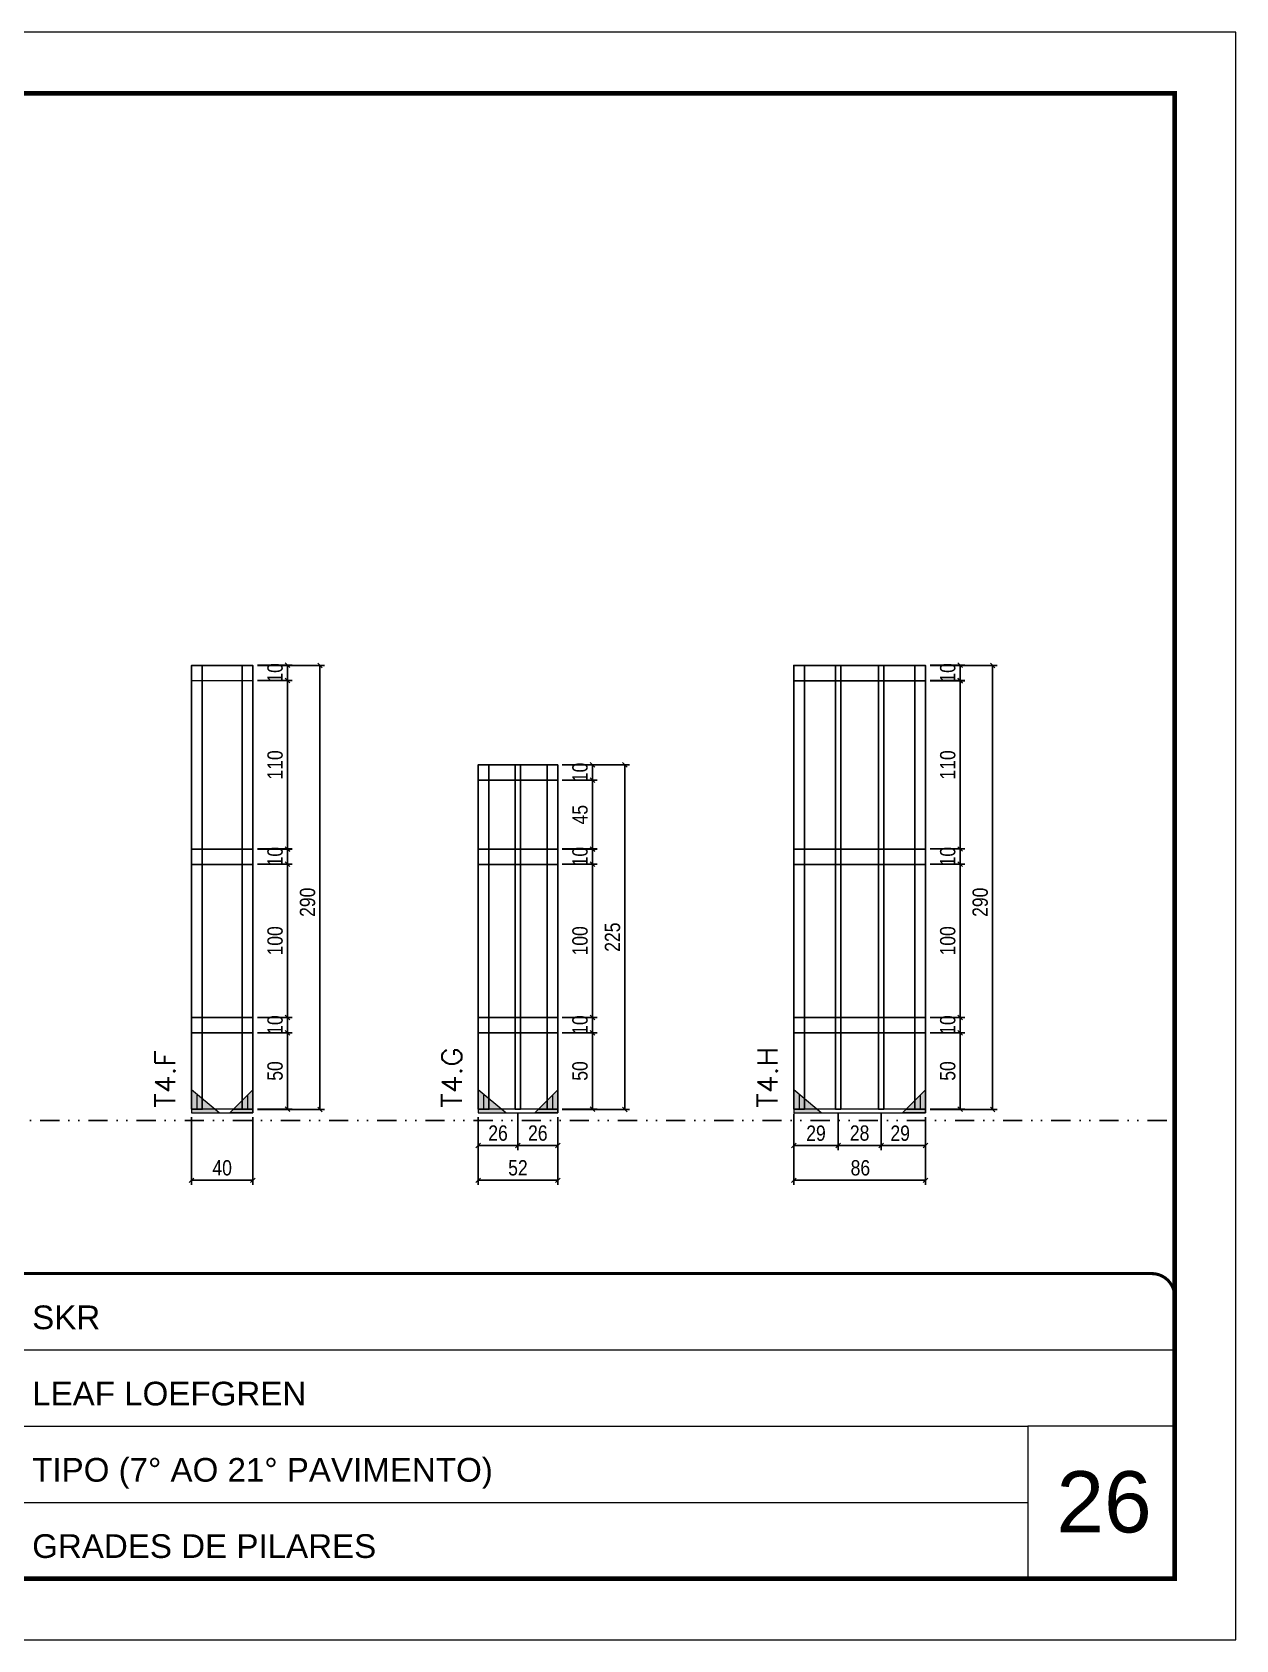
# Model space of a CAD drawing. Extents: x 14400 to 27878, y -21631 to 6985.
# Drawn here: x 16711 to 17497, y -957 to 93 of the extents above; entities that cross this region are included whole.
import ezdxf

# ---------------------------------------------------------------- set-up
doc = ezdxf.new("R2010")
doc.units = 0
for name, pattern in [('CONTINUO', [0]), ('DASHED', [0.75, 0.5, -0.25]), ('DIVIDE2', [0.625, 0.25, -0.125, 0, -0.125, 0, -0.125]), ('HIDDEN', [0.375, 0.25, -0.125])]:
    doc.linetypes.add(name, pattern=pattern)
for name, color, linetype, lineweight in [('CARIMBO', 255, 'Continuous', 9), ('Folhas', 255, 'Continuous', 9), ('Madeira', 126, 'Continuous', 18), ('Sarr 2.2x7', 40, 'Continuous', 9), ('SARRAFO DE PRESSAO', 251, 'DASHED', 9), ('Texto Seção', 7, 'Continuous', 15)]:
    doc.layers.add(name, color=color, linetype=linetype, lineweight=lineweight)
for name, color, linetype in [('COTA', 241, 'Continuous'), ('Nível', 160, 'Continuous'), ('SARR_2.2x10', 60, 'Continuous'), ('SARR_3.5x7', 81, 'Continuous'), ('SARR_7x7', 40, 'Continuous')]:
    doc.layers.add(name, color=color, linetype=linetype)
doc.styles.add('ARIAL', font='arial.ttf')
doc.styles.add('COTA TECNICA', font='techl___.ttf', dxfattribs={"height": 10})
doc.styles.add('REGUA-120', font='ROMANS.shx', dxfattribs={"height": 15})
doc.dimstyles.new('PAINEL', dxfattribs={"dimtxt": 10, "dimasz": 3, "dimexe": 3, "dimexo": 3, "dimgap": 3, "dimtad": 1, "dimdec": 1, "dimzin": 12, "dimdsep": 46, "dimtxsty": 'COTA TECNICA', "dimblk1": 'OBLIQUE', "dimblk2": 'OBLIQUE', "dimsah": 1, "dimcen": 0.9, "dimclrd": 4, "dimclre": 4, "dimclrt": 240, "dimadec": 1, "dimazin": 3, "dimtfac": 1, "dimtdec": 1, "dimtmove": 0, "dimatfit": 3, "dimfxl": 1, "dimtolj": 1, "dimtzin": 12, "dimarcsym": 0})

# ---------------------------------------------------------------- blocks, each defined once
blk = doc.blocks.new('9999999999')
at = {"color": 30, "linetype": 'CONTINUO'}
for p, q in [((98564.6, 34379.6), (99584, 34379.6)), ((98564.6, 34329.8), (99488, 34329.8)), ((99584, 34329.8), (99488, 34329.8)), ((99488, 34329.8), (99488, 34230.2)), ((98564.6, 34280), (99488, 34280))]:
    blk.add_line(p, q, dxfattribs=at)
at = {"color": 30, "linetype": 'CONTINUO', "const_width": 2}
blk.add_lwpolyline([(99584, 34230.2), (99584, 34414.4, 0.414214), (99569, 34429.4), (98229, 34429.4, 0.414214), (98214, 34414.4), (98214, 34245.2, 0.414214), (98229, 34230.2), (99584, 34230.2)], format="xyb", dxfattribs=at)
at = {"layer": 'Folhas'}
blk.add_lwpolyline([(98139, 34190.2), (99624, 34190.2), (99624, 35240.2), (98139, 35240.2)], close=True, dxfattribs=at)
at = {"layer": 'Folhas', "color": 30, "const_width": 3}
blk.add_lwpolyline([(98214, 34230.2), (99584, 34230.2), (99584, 35200.2), (98214, 35200.2)], close=True, dxfattribs=at)
at = {"color": 7, "linetype": 'Continuous', "ltscale": 5, "style": 'ARIAL'}
for s, height, p in [('SKR', 15.48, (98837.7, 34393.1)), ('LEAF LOEFGREN', 15.483, (98837.7, 34343.3)), ('TIPO (7° AO 21° PAVIMENTO)', 15.483, (98837.7, 34293.5)), ('GRADES DE PILARES', 15.483, (98837.7, 34243.7))]:
    blk.add_text(s, height=height, dxfattribs=at).set_placement(p)
blk = doc.blocks.new('_Oblique')
at = {"color": 0, "linetype": 'ByBlock', "lineweight": -2}
blk.add_line((-0.5, -0.5), (0.5, 0.5), dxfattribs=at)
blk = doc.blocks.new('*D7104')
at = {"layer": 'COTA', "color": 4, "lineweight": -2, "transparency": 16777216}
for p, q in [((16857.8, -560.2), (16880.5, -560.2)), ((16877.5, -610.2), (16877.5, -560.2)), ((16857.8, -610.2), (16880.5, -610.2))]:
    blk.add_line(p, q, dxfattribs=at)
at = {"layer": 'Defpoints', "color": 0, "transparency": 16777216}
for p in [(16854.8, -560.2), (16877.5, -560.2), (16854.8, -610.2)]:
    blk.add_point(p, dxfattribs=at)
at = {"layer": 'COTA', "color": 4, "lineweight": -2, "transparency": 16777216, "xscale": 3, "yscale": 3, "zscale": 3}
for p, rotation in [((16877.5, -560.2), 90), ((16877.5, -610.2), 270)]:
    blk.add_blockref('_Oblique', p, dxfattribs=dict(at, rotation=rotation))
at = {"layer": 'COTA', "color": 240, "transparency": 16777216, "insert": (16869.4, -585.2), "char_height": 10, "attachment_point": 5, "rotation": 90, "style": 'COTA TECNICA'}
blk.add_mtext('\\A1;50', dxfattribs=at)
blk = doc.blocks.new('*D7105')
at = {"layer": 'COTA', "color": 4, "lineweight": -2, "transparency": 16777216}
for p, q in [((16857.8, -550.2), (16880.5, -550.2)), ((16877.5, -560.2), (16877.5, -550.2)), ((16857.8, -560.2), (16880.5, -560.2))]:
    blk.add_line(p, q, dxfattribs=at)
at = {"layer": 'Defpoints', "color": 0, "transparency": 16777216}
for p in [(16854.8, -550.2), (16877.5, -550.2), (16854.8, -560.2)]:
    blk.add_point(p, dxfattribs=at)
at = {"layer": 'COTA', "color": 4, "lineweight": -2, "transparency": 16777216, "xscale": 3, "yscale": 3, "zscale": 3}
for p, rotation in [((16877.5, -550.2), 90), ((16877.5, -560.2), 270)]:
    blk.add_blockref('_Oblique', p, dxfattribs=dict(at, rotation=rotation))
at = {"layer": 'COTA', "color": 240, "transparency": 16777216, "insert": (16869.4, -555.2), "char_height": 10, "attachment_point": 5, "rotation": 90, "style": 'COTA TECNICA'}
blk.add_mtext('\\A1;10', dxfattribs=at)
blk = doc.blocks.new('*D7106')
at = {"layer": 'COTA', "color": 4, "lineweight": -2, "transparency": 16777216}
for p, q in [((16857.8, -450.2), (16880.5, -450.2)), ((16877.5, -550.2), (16877.5, -450.2)), ((16857.8, -550.2), (16880.5, -550.2))]:
    blk.add_line(p, q, dxfattribs=at)
at = {"layer": 'Defpoints', "color": 0, "transparency": 16777216}
for p in [(16854.8, -450.2), (16877.5, -450.2), (16854.8, -550.2)]:
    blk.add_point(p, dxfattribs=at)
at = {"layer": 'COTA', "color": 4, "lineweight": -2, "transparency": 16777216, "xscale": 3, "yscale": 3, "zscale": 3}
for p, rotation in [((16877.5, -450.2), 90), ((16877.5, -550.2), 270)]:
    blk.add_blockref('_Oblique', p, dxfattribs=dict(at, rotation=rotation))
at = {"layer": 'COTA', "color": 240, "transparency": 16777216, "insert": (16869.4, -500.2), "char_height": 10, "attachment_point": 5, "rotation": 90, "style": 'COTA TECNICA'}
blk.add_mtext('\\A1;100', dxfattribs=at)
blk = doc.blocks.new('*D7107')
at = {"layer": 'COTA', "color": 4, "lineweight": -2, "transparency": 16777216}
for p, q in [((16857.8, -440.2), (16880.5, -440.2)), ((16877.5, -450.2), (16877.5, -440.2)), ((16857.8, -450.2), (16880.5, -450.2))]:
    blk.add_line(p, q, dxfattribs=at)
at = {"layer": 'Defpoints', "color": 0, "transparency": 16777216}
for p in [(16854.8, -440.2), (16877.5, -440.2), (16854.8, -450.2)]:
    blk.add_point(p, dxfattribs=at)
at = {"layer": 'COTA', "color": 4, "lineweight": -2, "transparency": 16777216, "xscale": 3, "yscale": 3, "zscale": 3}
for p, rotation in [((16877.5, -440.2), 90), ((16877.5, -450.2), 270)]:
    blk.add_blockref('_Oblique', p, dxfattribs=dict(at, rotation=rotation))
at = {"layer": 'COTA', "color": 240, "transparency": 16777216, "insert": (16869.4, -445.2), "char_height": 10, "attachment_point": 5, "rotation": 90, "style": 'COTA TECNICA'}
blk.add_mtext('\\A1;10', dxfattribs=at)
blk = doc.blocks.new('*D7108')
at = {"layer": 'COTA', "color": 4, "lineweight": -2, "transparency": 16777216}
for p, q in [((16857.8, -320.2), (16880.5, -320.2)), ((16877.5, -330.2), (16877.5, -320.2)), ((16857.8, -330.2), (16880.5, -330.2))]:
    blk.add_line(p, q, dxfattribs=at)
at = {"layer": 'Defpoints', "color": 0, "transparency": 16777216}
for p in [(16854.8, -320.2), (16877.5, -320.2), (16854.8, -330.2)]:
    blk.add_point(p, dxfattribs=at)
at = {"layer": 'COTA', "color": 4, "lineweight": -2, "transparency": 16777216, "xscale": 3, "yscale": 3, "zscale": 3}
for p, rotation in [((16877.5, -320.2), 90), ((16877.5, -330.2), 270)]:
    blk.add_blockref('_Oblique', p, dxfattribs=dict(at, rotation=rotation))
at = {"layer": 'COTA', "color": 240, "transparency": 16777216, "insert": (16869.4, -325.2), "char_height": 10, "attachment_point": 5, "rotation": 90, "style": 'COTA TECNICA'}
blk.add_mtext('\\A1;10', dxfattribs=at)
blk = doc.blocks.new('*D7109')
at = {"layer": 'COTA', "color": 4, "lineweight": -2, "transparency": 16777216}
for p, q in [((16857.8, -320.3), (16901.7, -320.3)), ((16898.7, -610.3), (16898.7, -320.3)), ((16857.8, -610.3), (16901.7, -610.3))]:
    blk.add_line(p, q, dxfattribs=at)
at = {"layer": 'Defpoints', "color": 0, "transparency": 16777216}
for p in [(16854.8, -320.3), (16898.7, -320.3), (16854.8, -610.3)]:
    blk.add_point(p, dxfattribs=at)
at = {"layer": 'COTA', "color": 4, "lineweight": -2, "transparency": 16777216, "xscale": 3, "yscale": 3, "zscale": 3}
for p, rotation in [((16898.7, -320.3), 90), ((16898.7, -610.3), 270)]:
    blk.add_blockref('_Oblique', p, dxfattribs=dict(at, rotation=rotation))
at = {"layer": 'COTA', "color": 240, "transparency": 16777216, "insert": (16890.6, -475), "char_height": 10, "attachment_point": 5, "rotation": 90, "style": 'COTA TECNICA'}
blk.add_mtext('\\A1;290', dxfattribs=at)
blk = doc.blocks.new('*D7112')
at = {"layer": 'COTA', "color": 4, "lineweight": -2, "transparency": 16777216}
for p, q in [((16814.8, -615.4), (16814.8, -659.6)), ((16854.8, -615.4), (16854.8, -659.6)), ((16814.8, -656.6), (16854.8, -656.6))]:
    blk.add_line(p, q, dxfattribs=at)
at = {"layer": 'Defpoints', "color": 0, "transparency": 16777216}
for p in [(16814.8, -612.4), (16854.8, -612.4), (16854.8, -656.6)]:
    blk.add_point(p, dxfattribs=at)
at = {"layer": 'COTA', "color": 4, "lineweight": -2, "transparency": 16777216, "xscale": 3, "yscale": 3, "zscale": 3, "rotation": 180}
blk.add_blockref('_Oblique', (16814.8, -656.6), dxfattribs=at)
at = {"layer": 'COTA', "color": 4, "lineweight": -2, "transparency": 16777216, "xscale": 3, "yscale": 3, "zscale": 3}
blk.add_blockref('_Oblique', (16854.8, -656.6), dxfattribs=at)
at = {"layer": 'COTA', "color": 240, "transparency": 16777216, "insert": (16834.8, -648.5), "char_height": 10, "attachment_point": 5, "style": 'COTA TECNICA'}
blk.add_mtext('\\A1;40', dxfattribs=at)
blk = doc.blocks.new('*D7110')
at = {"layer": 'COTA', "color": 4, "lineweight": -2, "transparency": 16777216}
for p, q in [((16857.8, -330.2), (16880.5, -330.2)), ((16877.5, -440.3), (16877.5, -330.2)), ((16857.8, -440.3), (16880.5, -440.3))]:
    blk.add_line(p, q, dxfattribs=at)
at = {"layer": 'Defpoints', "color": 0, "transparency": 16777216}
for p in [(16854.8, -330.2), (16877.5, -330.2), (16854.8, -440.3)]:
    blk.add_point(p, dxfattribs=at)
at = {"layer": 'COTA', "color": 4, "lineweight": -2, "transparency": 16777216, "xscale": 3, "yscale": 3, "zscale": 3}
for p, rotation in [((16877.5, -330.2), 90), ((16877.5, -440.3), 270)]:
    blk.add_blockref('_Oblique', p, dxfattribs=dict(at, rotation=rotation))
at = {"layer": 'COTA', "color": 240, "transparency": 16777216, "insert": (16869.4, -385.3), "char_height": 10, "attachment_point": 5, "rotation": 90, "style": 'COTA TECNICA'}
blk.add_mtext('\\A1;110', dxfattribs=at)
blk = doc.blocks.new('*D7114')
at = {"layer": 'COTA', "color": 4, "lineweight": -2, "transparency": 16777216}
for p, q in [((17057, -560.2), (17079.7, -560.2)), ((17076.7, -610.2), (17076.7, -560.2)), ((17057, -610.2), (17079.7, -610.2))]:
    blk.add_line(p, q, dxfattribs=at)
at = {"layer": 'Defpoints', "color": 0, "transparency": 16777216}
for p in [(17054, -560.2), (17076.7, -560.2), (17054, -610.2)]:
    blk.add_point(p, dxfattribs=at)
at = {"layer": 'COTA', "color": 4, "lineweight": -2, "transparency": 16777216, "xscale": 3, "yscale": 3, "zscale": 3}
for p, rotation in [((17076.7, -560.2), 90), ((17076.7, -610.2), 270)]:
    blk.add_blockref('_Oblique', p, dxfattribs=dict(at, rotation=rotation))
at = {"layer": 'COTA', "color": 240, "transparency": 16777216, "insert": (17068.6, -585.2), "char_height": 10, "attachment_point": 5, "rotation": 90, "style": 'COTA TECNICA'}
blk.add_mtext('\\A1;50', dxfattribs=at)
blk = doc.blocks.new('*D7115')
at = {"layer": 'COTA', "color": 4, "lineweight": -2, "transparency": 16777216}
for p, q in [((17057, -550.2), (17079.7, -550.2)), ((17076.7, -560.2), (17076.7, -550.2)), ((17057, -560.2), (17079.7, -560.2))]:
    blk.add_line(p, q, dxfattribs=at)
at = {"layer": 'Defpoints', "color": 0, "transparency": 16777216}
for p in [(17054, -550.2), (17076.7, -550.2), (17054, -560.2)]:
    blk.add_point(p, dxfattribs=at)
at = {"layer": 'COTA', "color": 4, "lineweight": -2, "transparency": 16777216, "xscale": 3, "yscale": 3, "zscale": 3}
for p, rotation in [((17076.7, -550.2), 90), ((17076.7, -560.2), 270)]:
    blk.add_blockref('_Oblique', p, dxfattribs=dict(at, rotation=rotation))
at = {"layer": 'COTA', "color": 240, "transparency": 16777216, "insert": (17068.6, -555.2), "char_height": 10, "attachment_point": 5, "rotation": 90, "style": 'COTA TECNICA'}
blk.add_mtext('\\A1;10', dxfattribs=at)
blk = doc.blocks.new('*D7116')
at = {"layer": 'COTA', "color": 4, "lineweight": -2, "transparency": 16777216}
for p, q in [((17057, -450.2), (17079.7, -450.2)), ((17076.7, -550.2), (17076.7, -450.2)), ((17057, -550.2), (17079.7, -550.2))]:
    blk.add_line(p, q, dxfattribs=at)
at = {"layer": 'Defpoints', "color": 0, "transparency": 16777216}
for p in [(17054, -450.2), (17076.7, -450.2), (17054, -550.2)]:
    blk.add_point(p, dxfattribs=at)
at = {"layer": 'COTA', "color": 4, "lineweight": -2, "transparency": 16777216, "xscale": 3, "yscale": 3, "zscale": 3}
for p, rotation in [((17076.7, -450.2), 90), ((17076.7, -550.2), 270)]:
    blk.add_blockref('_Oblique', p, dxfattribs=dict(at, rotation=rotation))
at = {"layer": 'COTA', "color": 240, "transparency": 16777216, "insert": (17068.6, -500.2), "char_height": 10, "attachment_point": 5, "rotation": 90, "style": 'COTA TECNICA'}
blk.add_mtext('\\A1;100', dxfattribs=at)
blk = doc.blocks.new('*D7117')
at = {"layer": 'COTA', "color": 4, "lineweight": -2, "transparency": 16777216}
for p, q in [((17057, -440.2), (17079.7, -440.2)), ((17076.7, -450.2), (17076.7, -440.2)), ((17057, -450.2), (17079.7, -450.2))]:
    blk.add_line(p, q, dxfattribs=at)
at = {"layer": 'Defpoints', "color": 0, "transparency": 16777216}
for p in [(17054, -440.2), (17076.7, -440.2), (17054, -450.2)]:
    blk.add_point(p, dxfattribs=at)
at = {"layer": 'COTA', "color": 4, "lineweight": -2, "transparency": 16777216, "xscale": 3, "yscale": 3, "zscale": 3}
for p, rotation in [((17076.7, -440.2), 90), ((17076.7, -450.2), 270)]:
    blk.add_blockref('_Oblique', p, dxfattribs=dict(at, rotation=rotation))
at = {"layer": 'COTA', "color": 240, "transparency": 16777216, "insert": (17068.6, -445.2), "char_height": 10, "attachment_point": 5, "rotation": 90, "style": 'COTA TECNICA'}
blk.add_mtext('\\A1;10', dxfattribs=at)
blk = doc.blocks.new('*D7118')
at = {"layer": 'COTA', "color": 4, "lineweight": -2, "transparency": 16777216}
for p, q in [((17057, -385.2), (17079.7, -385.2)), ((17076.7, -395.2), (17076.7, -385.2)), ((17057, -395.2), (17079.7, -395.2))]:
    blk.add_line(p, q, dxfattribs=at)
at = {"layer": 'Defpoints', "color": 0, "transparency": 16777216}
for p in [(17054, -385.2), (17076.7, -385.2), (17054, -395.2)]:
    blk.add_point(p, dxfattribs=at)
at = {"layer": 'COTA', "color": 4, "lineweight": -2, "transparency": 16777216, "xscale": 3, "yscale": 3, "zscale": 3}
for p, rotation in [((17076.7, -385.2), 90), ((17076.7, -395.2), 270)]:
    blk.add_blockref('_Oblique', p, dxfattribs=dict(at, rotation=rotation))
at = {"layer": 'COTA', "color": 240, "transparency": 16777216, "insert": (17068.6, -390.2), "char_height": 10, "attachment_point": 5, "rotation": 90, "style": 'COTA TECNICA'}
blk.add_mtext('\\A1;10', dxfattribs=at)
blk = doc.blocks.new('*D7119')
at = {"layer": 'COTA', "color": 4, "lineweight": -2, "transparency": 16777216}
for p, q in [((17057, -385.3), (17100.9, -385.3)), ((17097.9, -610.3), (17097.9, -385.3)), ((17057, -610.3), (17100.9, -610.3))]:
    blk.add_line(p, q, dxfattribs=at)
at = {"layer": 'Defpoints', "color": 0, "transparency": 16777216}
for p in [(17054, -385.3), (17097.9, -385.3), (17054, -610.3)]:
    blk.add_point(p, dxfattribs=at)
at = {"layer": 'COTA', "color": 4, "lineweight": -2, "transparency": 16777216, "xscale": 3, "yscale": 3, "zscale": 3}
for p, rotation in [((17097.9, -385.3), 90), ((17097.9, -610.3), 270)]:
    blk.add_blockref('_Oblique', p, dxfattribs=dict(at, rotation=rotation))
at = {"layer": 'COTA', "color": 240, "transparency": 16777216, "insert": (17089.8, -497.8), "char_height": 10, "attachment_point": 5, "rotation": 90, "style": 'COTA TECNICA'}
blk.add_mtext('\\A1;225', dxfattribs=at)
blk = doc.blocks.new('*D7120')
at = {"layer": 'COTA', "color": 4, "lineweight": -2, "transparency": 16777216}
for p, q in [((17002, -615.4), (17002, -659.6)), ((17054, -615.4), (17054, -659.6)), ((17002, -656.6), (17054, -656.6))]:
    blk.add_line(p, q, dxfattribs=at)
at = {"layer": 'Defpoints', "color": 0, "transparency": 16777216}
for p in [(17002, -612.4), (17054, -612.4), (17054, -656.6)]:
    blk.add_point(p, dxfattribs=at)
at = {"layer": 'COTA', "color": 4, "lineweight": -2, "transparency": 16777216, "xscale": 3, "yscale": 3, "zscale": 3, "rotation": 180}
blk.add_blockref('_Oblique', (17002, -656.6), dxfattribs=at)
at = {"layer": 'COTA', "color": 4, "lineweight": -2, "transparency": 16777216, "xscale": 3, "yscale": 3, "zscale": 3}
blk.add_blockref('_Oblique', (17054, -656.6), dxfattribs=at)
at = {"layer": 'COTA', "color": 240, "transparency": 16777216, "insert": (17028, -648.5), "char_height": 10, "attachment_point": 5, "style": 'COTA TECNICA'}
blk.add_mtext('\\A1;52', dxfattribs=at)
blk = doc.blocks.new('*D7121')
at = {"layer": 'COTA', "color": 4, "lineweight": -2, "transparency": 16777216}
for p, q in [((17057, -395.2), (17079.7, -395.2)), ((17076.7, -440.3), (17076.7, -395.2)), ((17057, -440.3), (17079.7, -440.3))]:
    blk.add_line(p, q, dxfattribs=at)
at = {"layer": 'Defpoints', "color": 0, "transparency": 16777216}
for p in [(17054, -395.2), (17076.7, -395.2), (17054, -440.3)]:
    blk.add_point(p, dxfattribs=at)
at = {"layer": 'COTA', "color": 4, "lineweight": -2, "transparency": 16777216, "xscale": 3, "yscale": 3, "zscale": 3}
for p, rotation in [((17076.7, -395.2), 90), ((17076.7, -440.3), 270)]:
    blk.add_blockref('_Oblique', p, dxfattribs=dict(at, rotation=rotation))
at = {"layer": 'COTA', "color": 240, "transparency": 16777216, "insert": (17068.6, -417.8), "char_height": 10, "attachment_point": 5, "rotation": 90, "style": 'COTA TECNICA'}
blk.add_mtext('\\A1;45', dxfattribs=at)
blk = doc.blocks.new('*D7123')
at = {"layer": 'COTA', "color": 4, "lineweight": -2, "transparency": 16777216}
for p, q in [((17002, -615.4), (17002, -636.9)), ((17028, -613.2), (17028, -636.9)), ((17002, -633.9), (17028, -633.9))]:
    blk.add_line(p, q, dxfattribs=at)
at = {"layer": 'Defpoints', "color": 0, "transparency": 16777216}
for p in [(17002, -612.4), (17028, -610.2), (17028, -633.9)]:
    blk.add_point(p, dxfattribs=at)
at = {"layer": 'COTA', "color": 4, "lineweight": -2, "transparency": 16777216, "xscale": 3, "yscale": 3, "zscale": 3, "rotation": 180}
blk.add_blockref('_Oblique', (17002, -633.9), dxfattribs=at)
at = {"layer": 'COTA', "color": 4, "lineweight": -2, "transparency": 16777216, "xscale": 3, "yscale": 3, "zscale": 3}
blk.add_blockref('_Oblique', (17028, -633.9), dxfattribs=at)
at = {"layer": 'COTA', "color": 240, "transparency": 16777216, "insert": (17015, -625.8), "char_height": 10, "attachment_point": 5, "style": 'COTA TECNICA'}
blk.add_mtext('\\A1;26', dxfattribs=at)
blk = doc.blocks.new('*D7124')
at = {"layer": 'COTA', "color": 4, "lineweight": -2, "transparency": 16777216}
for p, q in [((17028, -613.2), (17028, -636.9)), ((17054, -615.4), (17054, -636.9)), ((17028, -633.9), (17054, -633.9))]:
    blk.add_line(p, q, dxfattribs=at)
at = {"layer": 'Defpoints', "color": 0, "transparency": 16777216}
for p in [(17028, -610.2), (17054, -612.4), (17054, -633.9)]:
    blk.add_point(p, dxfattribs=at)
at = {"layer": 'COTA', "color": 4, "lineweight": -2, "transparency": 16777216, "xscale": 3, "yscale": 3, "zscale": 3, "rotation": 180}
blk.add_blockref('_Oblique', (17028, -633.9), dxfattribs=at)
at = {"layer": 'COTA', "color": 4, "lineweight": -2, "transparency": 16777216, "xscale": 3, "yscale": 3, "zscale": 3}
blk.add_blockref('_Oblique', (17054, -633.9), dxfattribs=at)
at = {"layer": 'COTA', "color": 240, "transparency": 16777216, "insert": (17041, -625.8), "char_height": 10, "attachment_point": 5, "style": 'COTA TECNICA'}
blk.add_mtext('\\A1;26', dxfattribs=at)
blk = doc.blocks.new('*D7125')
at = {"layer": 'COTA', "color": 4, "lineweight": -2, "transparency": 16777216}
for p, q in [((17208.2, -628.4), (17208.2, -659.6)), ((17294.2, -628.4), (17294.2, -659.6)), ((17294.2, -656.6), (17208.2, -656.6))]:
    blk.add_line(p, q, dxfattribs=at)
at = {"layer": 'Defpoints', "color": 0, "transparency": 16777216}
for p in [(17208.2, -625.4), (17294.2, -625.4), (17208.2, -656.6)]:
    blk.add_point(p, dxfattribs=at)
at = {"layer": 'COTA', "color": 4, "lineweight": -2, "transparency": 16777216, "xscale": 3, "yscale": 3, "zscale": 3, "rotation": 180}
blk.add_blockref('_Oblique', (17208.2, -656.6), dxfattribs=at)
at = {"layer": 'COTA', "color": 4, "lineweight": -2, "transparency": 16777216, "xscale": 3, "yscale": 3, "zscale": 3}
blk.add_blockref('_Oblique', (17294.2, -656.6), dxfattribs=at)
at = {"layer": 'COTA', "color": 240, "transparency": 16777216, "insert": (17251.7, -648.5), "char_height": 10, "attachment_point": 5, "style": 'COTA TECNICA'}
blk.add_mtext('\\A1;86', dxfattribs=at)
blk = doc.blocks.new('*D7126')
at = {"layer": 'COTA', "color": 4, "lineweight": -2, "transparency": 16777216}
for p, q in [((17208.2, -613.2), (17208.2, -636.9)), ((17237.2, -613.2), (17237.2, -636.9)), ((17237.2, -633.9), (17208.2, -633.9))]:
    blk.add_line(p, q, dxfattribs=at)
at = {"layer": 'Defpoints', "color": 0, "transparency": 16777216}
for p in [(17208.2, -610.2), (17237.2, -610.2), (17208.2, -633.9)]:
    blk.add_point(p, dxfattribs=at)
at = {"layer": 'COTA', "color": 4, "lineweight": -2, "transparency": 16777216, "xscale": 3, "yscale": 3, "zscale": 3, "rotation": 180}
blk.add_blockref('_Oblique', (17208.2, -633.9), dxfattribs=at)
at = {"layer": 'COTA', "color": 4, "lineweight": -2, "transparency": 16777216, "xscale": 3, "yscale": 3, "zscale": 3}
blk.add_blockref('_Oblique', (17237.2, -633.9), dxfattribs=at)
at = {"layer": 'COTA', "color": 240, "transparency": 16777216, "insert": (17222.7, -625.9), "char_height": 10, "attachment_point": 5, "style": 'COTA TECNICA'}
blk.add_mtext('\\A1;29', dxfattribs=at)
blk = doc.blocks.new('*D7127')
at = {"layer": 'COTA', "color": 4, "lineweight": -2, "transparency": 16777216}
for p, q in [((17265.2, -613.2), (17265.2, -636.9)), ((17294.2, -615.4), (17294.2, -636.9)), ((17265.2, -633.9), (17294.2, -633.9))]:
    blk.add_line(p, q, dxfattribs=at)
at = {"layer": 'Defpoints', "color": 0, "transparency": 16777216}
for p in [(17265.2, -610.2), (17294.2, -612.4), (17294.2, -633.9)]:
    blk.add_point(p, dxfattribs=at)
at = {"layer": 'COTA', "color": 4, "lineweight": -2, "transparency": 16777216, "xscale": 3, "yscale": 3, "zscale": 3, "rotation": 180}
blk.add_blockref('_Oblique', (17265.2, -633.9), dxfattribs=at)
at = {"layer": 'COTA', "color": 4, "lineweight": -2, "transparency": 16777216, "xscale": 3, "yscale": 3, "zscale": 3}
blk.add_blockref('_Oblique', (17294.2, -633.9), dxfattribs=at)
at = {"layer": 'COTA', "color": 240, "transparency": 16777216, "insert": (17277.7, -625.9), "char_height": 10, "attachment_point": 5, "style": 'COTA TECNICA'}
blk.add_mtext('\\A1;29', dxfattribs=at)
blk = doc.blocks.new('*D7128')
at = {"layer": 'COTA', "color": 4, "lineweight": -2, "transparency": 16777216}
for p, q in [((17297.2, -560.2), (17319.9, -560.2)), ((17316.9, -610.2), (17316.9, -560.2)), ((17297.2, -610.2), (17319.9, -610.2))]:
    blk.add_line(p, q, dxfattribs=at)
at = {"layer": 'Defpoints', "color": 0, "transparency": 16777216}
for p in [(17294.2, -560.2), (17316.9, -560.2), (17294.2, -610.2)]:
    blk.add_point(p, dxfattribs=at)
at = {"layer": 'COTA', "color": 4, "lineweight": -2, "transparency": 16777216, "xscale": 3, "yscale": 3, "zscale": 3}
for p, rotation in [((17316.9, -560.2), 90), ((17316.9, -610.2), 270)]:
    blk.add_blockref('_Oblique', p, dxfattribs=dict(at, rotation=rotation))
at = {"layer": 'COTA', "color": 240, "transparency": 16777216, "insert": (17308.8, -585.2), "char_height": 10, "attachment_point": 5, "rotation": 90, "style": 'COTA TECNICA'}
blk.add_mtext('\\A1;50', dxfattribs=at)
blk = doc.blocks.new('*D7129')
at = {"layer": 'COTA', "color": 4, "lineweight": -2, "transparency": 16777216}
for p, q in [((17237.2, -613.2), (17237.2, -636.9)), ((17265.2, -613.2), (17265.2, -636.9)), ((17237.2, -633.9), (17265.2, -633.9))]:
    blk.add_line(p, q, dxfattribs=at)
at = {"layer": 'Defpoints', "color": 0, "transparency": 16777216}
for p in [(17237.2, -610.2), (17265.2, -610.2), (17265.2, -633.9)]:
    blk.add_point(p, dxfattribs=at)
at = {"layer": 'COTA', "color": 4, "lineweight": -2, "transparency": 16777216, "xscale": 3, "yscale": 3, "zscale": 3, "rotation": 180}
blk.add_blockref('_Oblique', (17237.2, -633.9), dxfattribs=at)
at = {"layer": 'COTA', "color": 4, "lineweight": -2, "transparency": 16777216, "xscale": 3, "yscale": 3, "zscale": 3}
blk.add_blockref('_Oblique', (17265.2, -633.9), dxfattribs=at)
at = {"layer": 'COTA', "color": 240, "transparency": 16777216, "insert": (17251.2, -625.8), "char_height": 10, "attachment_point": 5, "style": 'COTA TECNICA'}
blk.add_mtext('\\A1;28', dxfattribs=at)
blk = doc.blocks.new('*D7130')
at = {"layer": 'COTA', "color": 4, "lineweight": -2, "transparency": 16777216}
for p, q in [((17297.2, -550.2), (17319.9, -550.2)), ((17316.9, -560.2), (17316.9, -550.2)), ((17297.2, -560.2), (17319.9, -560.2))]:
    blk.add_line(p, q, dxfattribs=at)
at = {"layer": 'Defpoints', "color": 0, "transparency": 16777216}
for p in [(17294.2, -550.2), (17316.9, -550.2), (17294.2, -560.2)]:
    blk.add_point(p, dxfattribs=at)
at = {"layer": 'COTA', "color": 4, "lineweight": -2, "transparency": 16777216, "xscale": 3, "yscale": 3, "zscale": 3}
for p, rotation in [((17316.9, -550.2), 90), ((17316.9, -560.2), 270)]:
    blk.add_blockref('_Oblique', p, dxfattribs=dict(at, rotation=rotation))
at = {"layer": 'COTA', "color": 240, "transparency": 16777216, "insert": (17308.8, -555.2), "char_height": 10, "attachment_point": 5, "rotation": 90, "style": 'COTA TECNICA'}
blk.add_mtext('\\A1;10', dxfattribs=at)
blk = doc.blocks.new('*D7131')
at = {"layer": 'COTA', "color": 4, "lineweight": -2, "transparency": 16777216}
for p, q in [((17297.2, -450.2), (17319.9, -450.2)), ((17316.9, -550.2), (17316.9, -450.2)), ((17297.2, -550.2), (17319.9, -550.2))]:
    blk.add_line(p, q, dxfattribs=at)
at = {"layer": 'Defpoints', "color": 0, "transparency": 16777216}
for p in [(17294.2, -450.2), (17316.9, -450.2), (17294.2, -550.2)]:
    blk.add_point(p, dxfattribs=at)
at = {"layer": 'COTA', "color": 4, "lineweight": -2, "transparency": 16777216, "xscale": 3, "yscale": 3, "zscale": 3}
for p, rotation in [((17316.9, -450.2), 90), ((17316.9, -550.2), 270)]:
    blk.add_blockref('_Oblique', p, dxfattribs=dict(at, rotation=rotation))
at = {"layer": 'COTA', "color": 240, "transparency": 16777216, "insert": (17308.8, -500.2), "char_height": 10, "attachment_point": 5, "rotation": 90, "style": 'COTA TECNICA'}
blk.add_mtext('\\A1;100', dxfattribs=at)
blk = doc.blocks.new('*D7132')
at = {"layer": 'COTA', "color": 4, "lineweight": -2, "transparency": 16777216}
for p, q in [((17297.2, -440.2), (17319.9, -440.2)), ((17316.9, -450.2), (17316.9, -440.2)), ((17297.2, -450.2), (17319.9, -450.2))]:
    blk.add_line(p, q, dxfattribs=at)
at = {"layer": 'Defpoints', "color": 0, "transparency": 16777216}
for p in [(17294.2, -440.2), (17316.9, -440.2), (17294.2, -450.2)]:
    blk.add_point(p, dxfattribs=at)
at = {"layer": 'COTA', "color": 4, "lineweight": -2, "transparency": 16777216, "xscale": 3, "yscale": 3, "zscale": 3}
for p, rotation in [((17316.9, -440.2), 90), ((17316.9, -450.2), 270)]:
    blk.add_blockref('_Oblique', p, dxfattribs=dict(at, rotation=rotation))
at = {"layer": 'COTA', "color": 240, "transparency": 16777216, "insert": (17308.8, -445.2), "char_height": 10, "attachment_point": 5, "rotation": 90, "style": 'COTA TECNICA'}
blk.add_mtext('\\A1;10', dxfattribs=at)
blk = doc.blocks.new('*D7133')
at = {"layer": 'COTA', "color": 4, "lineweight": -2, "transparency": 16777216}
for p, q in [((17297.2, -330.3), (17319.9, -330.3)), ((17316.9, -440.2), (17316.9, -330.3)), ((17297.2, -440.2), (17319.9, -440.2))]:
    blk.add_line(p, q, dxfattribs=at)
at = {"layer": 'Defpoints', "color": 0, "transparency": 16777216}
for p in [(17294.2, -330.3), (17316.9, -330.3), (17294.2, -440.2)]:
    blk.add_point(p, dxfattribs=at)
at = {"layer": 'COTA', "color": 4, "lineweight": -2, "transparency": 16777216, "xscale": 3, "yscale": 3, "zscale": 3}
for p, rotation in [((17316.9, -330.3), 90), ((17316.9, -440.2), 270)]:
    blk.add_blockref('_Oblique', p, dxfattribs=dict(at, rotation=rotation))
at = {"layer": 'COTA', "color": 240, "transparency": 16777216, "insert": (17308.8, -385.3), "char_height": 10, "attachment_point": 5, "rotation": 90, "style": 'COTA TECNICA'}
blk.add_mtext('\\A1;110', dxfattribs=at)
blk = doc.blocks.new('*D7134')
at = {"layer": 'COTA', "color": 4, "lineweight": -2, "transparency": 16777216}
for p, q in [((17297.2, -320.2), (17319.9, -320.2)), ((17316.9, -330.2), (17316.9, -320.2)), ((17297.2, -330.2), (17319.9, -330.2))]:
    blk.add_line(p, q, dxfattribs=at)
at = {"layer": 'Defpoints', "color": 0, "transparency": 16777216}
for p in [(17294.2, -320.2), (17316.9, -320.2), (17294.2, -330.2)]:
    blk.add_point(p, dxfattribs=at)
at = {"layer": 'COTA', "color": 4, "lineweight": -2, "transparency": 16777216, "xscale": 3, "yscale": 3, "zscale": 3}
for p, rotation in [((17316.9, -320.2), 90), ((17316.9, -330.2), 270)]:
    blk.add_blockref('_Oblique', p, dxfattribs=dict(at, rotation=rotation))
at = {"layer": 'COTA', "color": 240, "transparency": 16777216, "insert": (17308.8, -325.2), "char_height": 10, "attachment_point": 5, "rotation": 90, "style": 'COTA TECNICA'}
blk.add_mtext('\\A1;10', dxfattribs=at)
blk = doc.blocks.new('*D7135')
at = {"layer": 'COTA', "color": 4, "lineweight": -2, "transparency": 16777216}
for p, q in [((17297.2, -320.3), (17341.1, -320.3)), ((17338.1, -610.3), (17338.1, -320.3)), ((17297.2, -610.3), (17341.1, -610.3))]:
    blk.add_line(p, q, dxfattribs=at)
at = {"layer": 'Defpoints', "color": 0, "transparency": 16777216}
for p in [(17294.2, -320.3), (17338.1, -320.3), (17294.2, -610.3)]:
    blk.add_point(p, dxfattribs=at)
at = {"layer": 'COTA', "color": 4, "lineweight": -2, "transparency": 16777216, "xscale": 3, "yscale": 3, "zscale": 3}
for p, rotation in [((17338.1, -320.3), 90), ((17338.1, -610.3), 270)]:
    blk.add_blockref('_Oblique', p, dxfattribs=dict(at, rotation=rotation))
at = {"layer": 'COTA', "color": 240, "transparency": 16777216, "insert": (17330, -475), "char_height": 10, "attachment_point": 5, "rotation": 90, "style": 'COTA TECNICA'}
blk.add_mtext('\\A1;290', dxfattribs=at)

msp = doc.modelspace()

# ---------------------------------------------------------------- hatches: boundary and pattern name
at = {"layer": 'Madeira'}
h = msp.add_hatch(color=252, dxfattribs=at)
h.dxf.hatch_style = 2
h.paths.add_polyline_path([(16814.81, -597.44), (16814.81, -612.44), (16832.81, -612.44)])
h = msp.add_hatch(color=252, dxfattribs=at)
h.dxf.hatch_style = 2
h.paths.add_polyline_path([(16854.81, -597.44), (16854.81, -612.44), (16839.81, -612.44)])
h = msp.add_hatch(color=252, dxfattribs=at)
h.dxf.hatch_style = 2
h.paths.add_polyline_path([(17002.01, -597.44), (17002.01, -612.44), (17020.01, -612.44)])
h = msp.add_hatch(color=252, dxfattribs=at)
h.dxf.hatch_style = 2
h.paths.add_polyline_path([(17054.01, -597.44), (17054.01, -612.44), (17039.01, -612.44)])
h = msp.add_hatch(color=252, dxfattribs=at)
h.dxf.hatch_style = 2
h.paths.add_polyline_path([(17208.18, -597.44), (17208.18, -612.44), (17226.18, -612.44)])
h = msp.add_hatch(color=252, dxfattribs=at)
h.dxf.hatch_style = 2
h.paths.add_polyline_path([(17294.18, -597.44), (17294.18, -612.44), (17279.18, -612.44)])

# ---------------------------------------------------------------- linework, layer by layer
at = {"layer": 'Madeira', "color": 1, "linetype": 'HIDDEN'}
for p, q in [((16818.31, -600.94), (16818.31, -610.24)), ((16818.31, -600.94), (16818.31, -610.24)), ((16821.81, -604.44), (16821.81, -610.24)), ((16851.31, -600.94), (16851.31, -610.24)), ((16851.31, -600.94), (16851.31, -610.24)), ((17005.51, -600.94), (17005.51, -610.24)), ((17005.51, -600.94), (17005.51, -610.24)), ((17009.01, -604.44), (17009.01, -610.24)), ((17050.51, -600.94), (17050.51, -610.24)), ((17050.51, -600.94), (17050.51, -610.24)), ((17211.68, -600.94), (17211.68, -610.24)), ((17211.68, -600.94), (17211.68, -610.24)), ((17215.18, -604.44), (17215.18, -610.24)), ((17290.68, -600.94), (17290.68, -610.24)), ((17290.68, -600.94), (17290.68, -610.24)), ((16824.65, -610.24), (16814.81, -610.24)), ((16824.65, -610.24), (16814.81, -610.24)), ((16830.61, -610.24), (16814.81, -610.24)), ((16842.01, -610.24), (16854.81, -610.24)), ((16844.98, -610.24), (16854.81, -610.24)), ((16844.98, -610.24), (16854.81, -610.24)), ((17011.84, -610.24), (17002.01, -610.24)), ((17011.84, -610.24), (17002.01, -610.24)), ((17017.81, -610.24), (17002.01, -610.24)), ((17041.21, -610.24), (17054.01, -610.24)), ((17044.17, -610.24), (17054.01, -610.24)), ((17044.17, -610.24), (17054.01, -610.24)), ((17218.02, -610.24), (17208.18, -610.24)), ((17218.02, -610.24), (17208.18, -610.24)), ((17223.98, -610.24), (17208.18, -610.24)), ((17281.38, -610.24), (17294.18, -610.24)), ((17284.35, -610.24), (17294.18, -610.24)), ((17284.35, -610.24), (17294.18, -610.24))]:
    msp.add_line(p, q, dxfattribs=at)
at = {"layer": 'Madeira'}
for p, q in [((16814.81, -610.24), (16814.81, -612.44)), ((16814.81, -610.24), (16814.81, -612.44)), ((16814.81, -610.24), (16814.81, -612.44)), ((17002.01, -610.24), (17002.01, -612.44)), ((17002.01, -610.24), (17002.01, -612.44)), ((17002.01, -610.24), (17002.01, -612.44)), ((17208.18, -610.24), (17208.18, -612.44)), ((17208.18, -610.24), (17208.18, -612.44)), ((17208.18, -610.24), (17208.18, -612.44))]:
    msp.add_line(p, q, dxfattribs=at)
at = {"layer": 'Madeira', "color": 0}
for points in [[(16814.81, -597.44), (16814.81, -612.44), (16832.81, -612.44), (16814.81, -597.44)], [(16854.81, -597.44), (16854.81, -612.44), (16839.81, -612.44), (16854.81, -597.44)], [(17002.01, -597.44), (17002.01, -612.44), (17020.01, -612.44), (17002.01, -597.44)], [(17054.01, -597.44), (17054.01, -612.44), (17039.01, -612.44), (17054.01, -597.44)], [(17208.18, -597.44), (17208.18, -612.44), (17226.18, -612.44), (17208.18, -597.44)], [(17294.18, -597.44), (17294.18, -612.44), (17279.18, -612.44), (17294.18, -597.44)]]:
    msp.add_lwpolyline(points, dxfattribs=at)
at = {"layer": 'Nível', "color": 4, "linetype": 'DIVIDE2', "ltscale": 50}
msp.add_line((16086.97, -617.44), (17456.97, -617.44), dxfattribs=at)
msp.add_line((16086.97, -617.44), (17456.97, -617.44), dxfattribs=at)
at = {"layer": 'Sarr 2.2x7'}
for points in [[(16854.81, -610.24), (16814.81, -610.24), (16814.81, -612.44), (16854.81, -612.44)], [(17054.01, -610.24), (17002.01, -610.24), (17002.01, -612.44), (17054.01, -612.44)], [(17294.18, -610.24), (17208.18, -610.24), (17208.18, -612.44), (17294.18, -612.44)]]:
    msp.add_lwpolyline(points, close=True, dxfattribs=at)
at = {"layer": 'SARR_2.2x10'}
for points in [[(16814.81, -320.28), (16854.82, -320.27), (16854.82, -330.27), (16814.81, -330.28)], [(17208.18, -320.28), (17294.18, -320.28), (17294.18, -330.28), (17208.18, -330.28)], [(17002.01, -385.27), (17054.01, -385.27), (17054.01, -395.27), (17002.01, -395.27)], [(16814.81, -440.28), (16854.82, -440.27), (16854.82, -450.27), (16814.81, -450.28)], [(17002.01, -440.28), (17054.01, -440.27), (17054.01, -450.27), (17002.01, -450.28)], [(17208.18, -440.28), (17294.18, -440.28), (17294.18, -450.28), (17208.18, -450.28)], [(16814.81, -550.28), (16854.82, -550.27), (16854.82, -560.27), (16814.81, -560.28)], [(17002.01, -550.28), (17054.01, -550.27), (17054.01, -560.27), (17002.01, -560.28)], [(17208.18, -550.28), (17294.18, -550.28), (17294.18, -560.28), (17208.18, -560.28)]]:
    msp.add_lwpolyline(points, close=True, dxfattribs=at)
at = {"layer": 'SARR_3.5x7'}
for p, q in [((17235.43, -610.24), (17235.43, -320.28)), ((17235.43, -320.28), (17237.18, -320.28)), ((17238.93, -320.28), (17237.18, -320.28)), ((17238.93, -610.24), (17238.93, -320.28)), ((17263.43, -610.24), (17263.43, -320.28)), ((17263.43, -320.28), (17265.18, -320.28)), ((17266.93, -320.28), (17265.18, -320.28)), ((17266.93, -610.24), (17266.93, -320.28)), ((17026.26, -610.24), (17026.26, -385.27)), ((17026.26, -385.27), (17028.01, -385.27)), ((17029.76, -385.27), (17028.01, -385.27)), ((17029.76, -610.24), (17029.76, -385.27)), ((17026.26, -610.24), (17028.01, -610.24)), ((17029.76, -610.24), (17028.01, -610.24)), ((17235.43, -610.24), (17237.18, -610.24)), ((17238.93, -610.24), (17237.18, -610.24)), ((17263.43, -610.24), (17265.18, -610.24)), ((17266.93, -610.24), (17265.18, -610.24))]:
    msp.add_line(p, q, dxfattribs=at)
at = {"layer": 'SARR_7x7'}
for points in [[(16814.81, -610.24), (16821.81, -610.24), (16821.82, -320.28), (16814.82, -320.28)], [(16847.81, -610.24), (16854.81, -610.24), (16854.82, -320.27), (16847.82, -320.27)], [(17208.18, -610.24), (17215.18, -610.24), (17215.18, -320.28), (17208.18, -320.28)], [(17287.18, -610.24), (17294.18, -610.24), (17294.18, -320.28), (17287.18, -320.28)], [(17002.01, -610.24), (17009.01, -610.24), (17009.01, -385.27), (17002.01, -385.27)], [(17047.01, -610.24), (17054.01, -610.24), (17054.01, -385.27), (17047.01, -385.27)]]:
    msp.add_lwpolyline(points, close=True, dxfattribs=at)

# ---------------------------------------------------------------- block references
at = {"layer": 'SARRAFO DE PRESSAO', "color": 6, "linetype": 'ByBlock'}
msp.add_blockref('9999999999', (-82127.01, -35146.93), dxfattribs=at)

# ---------------------------------------------------------------- texts
at = {"layer": 'CARIMBO', "style": 'ARIAL'}
msp.add_text('26', height=40, dxfattribs=at).set_placement((17379.83, -886.58))
at = {"layer": 'Texto Seção', "style": 'REGUA-120', "width": 1.05}
for s, p in [('T4.F', (16804.13, -609.14)), ('T4.G', (16991.33, -609.14)), ('T4.H', (17197.5, -609.14))]:
    msp.add_text(s, height=13, rotation=90, dxfattribs=at).set_placement(p)

# ---------------------------------------------------------------- dimensions: what is measured, and where the dimension line sits
at = {"layer": 'COTA'}
for base, p1, p2, angle, picture, middle in [((16877.51, -320.24), (16854.81, -330.24), (16854.81, -320.24), 90, '*D7108', (16877.51, -325.24)), ((16898.73, -320.27), (16854.81, -610.28), (16854.82, -320.27), 90, '*D7109', (16898.73, -474.97)), ((17316.88, -320.24), (17294.18, -330.24), (17294.18, -320.24), 90, '*D7134', (17316.88, -325.24)), ((17338.1, -320.28), (17294.18, -610.28), (17294.18, -320.28), 90, '*D7135', (17338.1, -474.98)), ((17076.71, -385.24), (17054.01, -395.24), (17054.01, -385.24), 90, '*D7118', (17076.71, -390.24)), ((17097.92, -385.27), (17054.01, -610.28), (17054.01, -385.27), 90, '*D7119', (17097.92, -497.78)), ((16877.51, -440.24), (16854.81, -450.24), (16854.81, -440.24), 90, '*D7107', (16877.51, -445.24)), ((17076.71, -440.24), (17054.01, -450.24), (17054.01, -440.24), 90, '*D7117', (17076.71, -445.24)), ((17316.88, -440.24), (17294.18, -450.24), (17294.18, -440.24), 90, '*D7132', (17316.88, -445.24)), ((16877.51, -550.24), (16854.81, -560.24), (16854.81, -550.24), 90, '*D7105', (16877.51, -555.24)), ((17076.71, -550.24), (17054.01, -560.24), (17054.01, -550.24), 90, '*D7115', (17076.71, -555.24)), ((17316.88, -550.24), (17294.18, -560.24), (17294.18, -550.24), 90, '*D7130', (17316.88, -555.24)), ((17208.18, -656.62), (17294.18, -625.44), (17208.18, -625.44), 180, '*D7125', (17251.68, -656.62))]:
    dim = msp.add_linear_dim(base=base, p1=p1, p2=p2, angle=angle, dimstyle='PAINEL', override={"dimtmove": 1}, dxfattribs=at)
    dim.commit()
    dim.dimension.update_dxf_attribs({"geometry": picture, "text_midpoint": middle, "dimtype": 160})
for base, p1, p2, picture, middle in [((16877.51, -330.24), (16854.81, -440.27), (16854.81, -330.24), '*D7110', (16869.41, -385.26)), ((17076.71, -395.24), (17054.01, -440.27), (17054.01, -395.24), '*D7121', (17068.6, -417.76))]:
    dim = msp.add_linear_dim(base=base, p1=p1, p2=p2, angle=90, dimstyle='PAINEL', dxfattribs=at)
    dim.commit()
    dim.dimension.update_dxf_attribs({"geometry": picture, "text_midpoint": middle})
for base, p1, p2, angle, picture, middle in [((17316.88, -330.28), (17294.18, -440.24), (17294.18, -330.28), 90, '*D7133', (17308.78, -385.26)), ((16877.51, -450.24), (16854.81, -550.24), (16854.81, -450.24), 90, '*D7106', (16869.41, -500.24)), ((17076.71, -450.24), (17054.01, -550.24), (17054.01, -450.24), 90, '*D7116', (17068.6, -500.24)), ((17316.88, -450.24), (17294.18, -550.24), (17294.18, -450.24), 90, '*D7131', (17308.78, -500.24)), ((16877.51, -560.24), (16854.81, -610.24), (16854.81, -560.24), 90, '*D7104', (16869.4, -585.24)), ((17076.71, -560.24), (17054.01, -610.24), (17054.01, -560.24), 90, '*D7114', (17068.6, -585.24)), ((17316.88, -560.24), (17294.18, -610.24), (17294.18, -560.24), 90, '*D7128', (17308.77, -585.24)), ((17208.18, -633.94), (17237.18, -610.24), (17208.18, -610.24), 180, '*D7126', (17222.68, -625.85))]:
    dim = msp.add_linear_dim(base=base, p1=p1, p2=p2, angle=angle, dimstyle='PAINEL', override={"dimtmove": 1}, dxfattribs=at)
    dim.commit()
    dim.dimension.update_dxf_attribs({"geometry": picture, "text_midpoint": middle})
for base, p1, p2, picture, middle in [((16854.81, -656.62), (16814.81, -612.44), (16854.81, -612.44), '*D7112', (16834.81, -648.51)), ((17028.01, -633.94), (17002.01, -612.44), (17028.01, -610.24), '*D7123', (17015.01, -625.84)), ((17054.01, -656.62), (17002.01, -612.44), (17054.01, -612.44), '*D7120', (17028.01, -648.51))]:
    dim = msp.add_linear_dim(base=base, p1=p1, p2=p2, dimstyle='PAINEL', dxfattribs=at)
    dim.commit()
    dim.dimension.update_dxf_attribs({"geometry": picture, "text_midpoint": middle})
for base, p1, p2, picture, middle in [((17054.01, -633.94), (17028.01, -610.24), (17054.01, -612.44), '*D7124', (17041.01, -625.84)), ((17265.18, -633.94), (17237.18, -610.24), (17265.18, -610.24), '*D7129', (17251.18, -625.85))]:
    dim = msp.add_linear_dim(base=base, p1=p1, p2=p2, dimstyle='PAINEL', override={"dimtmove": 1}, dxfattribs=at)
    dim.commit()
    dim.dimension.update_dxf_attribs({"geometry": picture, "text_midpoint": middle})
dim = msp.add_linear_dim(base=(17294.18, -633.94), p1=(17265.18, -610.24), p2=(17294.18, -612.44), dimstyle='PAINEL', override={"dimtmove": 1}, dxfattribs=at)
dim.commit()
dim.dimension.update_dxf_attribs({"geometry": '*D7127', "text_midpoint": (17277.68, -633.94), "dimtype": 160})

doc.saveas('drawing.dxf')
